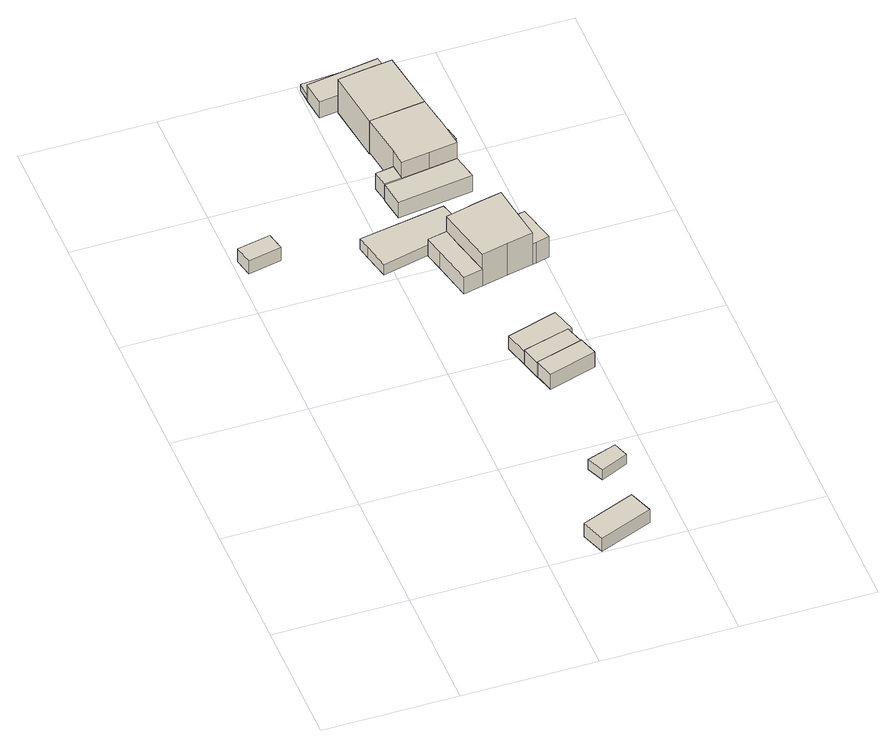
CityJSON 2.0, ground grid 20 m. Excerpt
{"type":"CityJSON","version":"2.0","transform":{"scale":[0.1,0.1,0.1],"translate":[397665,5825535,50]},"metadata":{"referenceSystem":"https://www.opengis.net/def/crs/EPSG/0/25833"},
"CityObjects":{
"building1":{"type":"Building","attributes":{"Gemeindeschluessel":"11000011","BezugspunktDach":"2200","function":"31001_1313","measuredHeight":2.4,"storeysAboveGround":1},"address":[{"country":"Germany","locality":"Berlin","thoroughfareNumber":"71 (1)","thoroughfareName":"Doberaner Straße"}],"geometry":[{"type":"Solid","lod":"1","boundaries":[[[[0,1,2,3]],[[4,5,6,7]],[[4,7,3,2]],[[5,4,2,1]],[[6,5,1,0]],[[7,6,0,3]]]]}]},
"building2":{"type":"Building","attributes":{"Gemeindeschluessel":"11000011","BezugspunktDach":"2200","function":"31001_2463","measuredHeight":2.42,"storeysAboveGround":1},"address":[{"country":"Germany","locality":"Berlin","thoroughfareNumber":"61 (1)","thoroughfareName":"Doberaner Straße"}],"geometry":[{"type":"Solid","lod":"1","boundaries":[[[[8,9,10,11]],[[12,13,14,15]],[[12,15,11,10]],[[13,12,10,9]],[[14,13,9,8]],[[15,14,8,11]]]]}]},
"building3":{"type":"Building","attributes":{"Gemeindeschluessel":"11000011","BezugspunktDach":"2200","function":"51009_1610","measuredHeight":2.68,"storeysAboveGround":0},"address":[{"country":"Germany","locality":"Berlin"}],"geometry":[{"type":"Solid","lod":"1","boundaries":[[[[16,17,18,19,20]],[[21,22,23,24,25]],[[21,25,20,19]],[[22,21,19,18]],[[23,22,18,17]],[[24,23,17,16]],[[25,24,16,20]]]]}]},
"building4":{"type":"Building","attributes":{"Gemeindeschluessel":"11000011","BezugspunktDach":"2200","function":"31001_2463","measuredHeight":1.88,"storeysAboveGround":1},"address":[{"country":"Germany","locality":"Berlin","thoroughfareNumber":"69 (1)","thoroughfareName":"Doberaner Straße"}],"geometry":[{"type":"Solid","lod":"1","boundaries":[[[[26,27,28,29,30,31,32,33]],[[34,35,36,37,38,39,40,41]],[[34,41,33,32]],[[35,34,32,31]],[[36,35,31,30]],[[37,36,30,29]],[[38,37,29,28]],[[39,38,28,27]],[[40,39,27,26]],[[41,40,26,33]]]]}]},
"building5":{"type":"Building","attributes":{"Gemeindeschluessel":"11000011","BezugspunktDach":"2200","function":"31001_2143","measuredHeight":3.5,"storeysAboveGround":1},"address":[{"country":"Germany","locality":"Berlin","thoroughfareNumber":"69 (2)","thoroughfareName":"Doberaner Straße"}],"geometry":[{"type":"Solid","lod":"1","boundaries":[[[[42,43,44,45,46,47]],[[48,49,50,51,52,53]],[[48,53,47,46]],[[49,48,46,45]],[[50,49,45,44]],[[51,50,44,43]],[[52,51,43,42]],[[53,52,42,47]]]]}]},
"building6":{"type":"Building","attributes":{"Gemeindeschluessel":"11000011","BezugspunktDach":"2200","function":"31001_2463","measuredHeight":2.85,"storeysAboveGround":1},"address":[{"country":"Germany","locality":"Berlin","thoroughfareNumber":"65 (4)","thoroughfareName":"Doberaner Straße"}],"geometry":[{"type":"Solid","lod":"1","boundaries":[[[[54,55,56,57]],[[58,59,60,61]],[[58,61,57,56]],[[59,58,56,55]],[[60,59,55,54]],[[61,60,54,57]]]]}]},
"building7":{"type":"Building","attributes":{"Gemeindeschluessel":"11000011","BezugspunktDach":"2200","function":"31001_2143","measuredHeight":3.08,"storeysAboveGround":1},"address":[{"country":"Germany","locality":"Berlin","thoroughfareNumber":"65 (2)","thoroughfareName":"Doberaner Straße"}],"geometry":[{"type":"Solid","lod":"1","boundaries":[[[[62,63,64,65]],[[66,67,68,69]],[[66,69,65,64]],[[67,66,64,63]],[[68,67,63,62]],[[69,68,62,65]]]]}]},
"building8":{"type":"Building","attributes":{"Gemeindeschluessel":"11000011","BezugspunktDach":"2200","function":"31001_2463","measuredHeight":2.39,"storeysAboveGround":1},"address":[{"country":"Germany","locality":"Berlin","thoroughfareNumber":"67 (1)","thoroughfareName":"Doberaner Straße"}],"geometry":[{"type":"Solid","lod":"1","boundaries":[[[[70,71,72,73,74]],[[75,76,66,69,77]],[[75,77,74,73]],[[76,75,73,72]],[[66,76,72,71]],[[69,66,71,70]],[[77,69,70,74]]]]}]},
"building9":{"type":"Building","attributes":{"Gemeindeschluessel":"11000011","BezugspunktDach":"2200","function":"51009_1610","measuredHeight":2.89,"storeysAboveGround":0},"address":[{"country":"Germany","locality":"Berlin"}],"geometry":[{"type":"Solid","lod":"1","boundaries":[[[[78,79,80,81]],[[82,83,84,85]],[[82,85,81,80]],[[83,82,80,79]],[[84,83,79,78]],[[85,84,78,81]]]]}]},
"building10":{"type":"Building","attributes":{"Gemeindeschluessel":"11000011","BezugspunktDach":"2200","function":"31001_2463","measuredHeight":2.85,"storeysAboveGround":1},"address":[{"country":"Germany","locality":"Berlin","thoroughfareNumber":"71 (2)","thoroughfareName":"Doberaner Straße"}],"geometry":[{"type":"Solid","lod":"1","boundaries":[[[[86,87,88,89,90]],[[91,92,93,94,95]],[[91,95,90,89]],[[92,91,89,88]],[[93,92,88,87]],[[94,93,87,86]],[[95,94,86,90]]]]}]},
"building11":{"type":"Building","attributes":{"Gemeindeschluessel":"11000011","function":"31001_1010"},"address":[{"country":"Germany","locality":"Berlin","thoroughfareNumber":"69","thoroughfareName":"Doberaner Straße"}],"children":["building11-1","building11-2"]},
"building11-1":{"type":"BuildingPart","attributes":{"BezugspunktDach":"2200","measuredHeight":8.06,"storeysAboveGround":1},"parents":["building11"],"geometry":[{"type":"MultiSurface","lod":"1","boundaries":[[[96,97,98,99,100,101,102,103]],[[104,105,106,107,108,109,50,48]],[[104,48,103,102]],[[105,104,102,101]],[[106,105,101,100]],[[107,106,100,99]],[[110,111,99,98]],[[109,108,98,97]],[[50,109,97,96]],[[48,50,96,103]],[[108,107,111,110]]]}]},
"building11-2":{"type":"BuildingPart","attributes":{"BezugspunktDach":"2200","measuredHeight":3.86,"storeysAboveGround":1},"parents":["building11"],"geometry":[{"type":"Solid","lod":"1","boundaries":[[[[110,112,113,114,111]],[[115,116,117,108,107]],[[115,107,111,114]],[[116,115,114,113]],[[117,116,113,112]],[[108,117,112,110]],[[107,108,110,111]]]]}]},
"building12":{"type":"Building","attributes":{"Gemeindeschluessel":"11000011","BezugspunktDach":"2200","function":"51009_1610","measuredHeight":1.06,"storeysAboveGround":0},"address":[{"country":"Germany","locality":"Berlin"}],"geometry":[{"type":"Solid","lod":"1","boundaries":[[[[118,119,120,121]],[[122,123,124,125]],[[122,125,121,120]],[[123,122,120,119]],[[124,123,119,118]],[[125,124,118,121]]]]}]},
"building13":{"type":"Building","attributes":{"Gemeindeschluessel":"11000011","BezugspunktDach":"2200","function":"31001_1010","measuredHeight":7.72,"storeysAboveGround":1},"address":[{"country":"Germany","locality":"Berlin","thoroughfareNumber":"71","thoroughfareName":"Doberaner Straße"}],"geometry":[{"type":"Solid","lod":"1","boundaries":[[[[126,127,128,129,130,131,132,133,134]],[[135,136,137,138,92,139,91,140,141]],[[135,141,134,133]],[[136,135,133,132]],[[137,136,132,131]],[[138,137,131,130]],[[92,138,130,129]],[[139,92,129,128]],[[91,139,128,127]],[[140,91,127,126]],[[141,140,126,134]]]]}]},
"building14":{"type":"Building","attributes":{"Gemeindeschluessel":"11000011","BezugspunktDach":"2200","function":"31001_2463","measuredHeight":3.04,"storeysAboveGround":1},"address":[{"country":"Germany","locality":"Berlin","thoroughfareNumber":"73 (1)","thoroughfareName":"Doberaner Straße"}],"geometry":[{"type":"Solid","lod":"1","boundaries":[[[[142,143,144,145,146,147]],[[148,149,150,151,152,153]],[[148,153,147,146]],[[149,148,146,145]],[[150,149,145,144]],[[151,150,144,143]],[[152,151,143,142]],[[153,152,142,147]]]]}]},
"building15":{"type":"Building","attributes":{"Gemeindeschluessel":"11000011","BezugspunktDach":"2200","function":"31001_1010","measuredHeight":8.09,"storeysAboveGround":1},"address":[{"country":"Germany","locality":"Berlin","thoroughfareNumber":"73","thoroughfareName":"Doberaner Straße"}],"geometry":[{"type":"Solid","lod":"1","boundaries":[[[[134,133,132,154,155,156]],[[157,158,159,160,161,162]],[[157,162,156,155]],[[158,157,155,154]],[[159,158,154,132]],[[160,159,132,133]],[[161,160,133,134]],[[162,161,134,156]]]]}]},
"building16":{"type":"Building","attributes":{"Gemeindeschluessel":"11000011","BezugspunktDach":"2200","function":"51009_1610","measuredHeight":2.49,"storeysAboveGround":0},"address":[{"country":"Germany","locality":"Berlin"}],"geometry":[{"type":"Solid","lod":"1","boundaries":[[[[163,164,165,166]],[[167,168,169,170]],[[167,170,166,165]],[[168,167,165,164]],[[169,168,164,163]],[[170,169,163,166]]]]}]}
},
"vertices":[
[14,677,26],[64,687,26],[58,715,26],[8,705,26],[58,715,2],[64,687,2],[14,677,2],[8,705,2],
[276,1,27],[356,32,27],[343,68,27],[263,37,27],[343,68,3],[356,32,3],[276,1,3],[263,37,3],
[323,129,25],[364,147,25],[360,158,25],[356,170,25],[312,155,25],[356,170,7],[360,158,7],[364,147,7],[323,129,7],[312,155,7],
[174,647,26],[183,608,26],[252,624,26],[281,630,26],[311,637,26],[302,674,26],[298,689,26],[170,667,26],[298,689,7],[302,674,7],[311,637,7],[281,630,7],[252,624,7],[183,608,7],[174,647,7],[170,667,7],
[259,595,37],[272,537,37],[301,543,37],[287,601,37],[281,630,37],[252,624,37],[281,630,6],[287,601,6],[301,543,6],[272,537,6],[259,595,6],[252,624,6],
[318,320,35],[389,341,35],[380,369,35],[310,349,35],[380,369,7],[389,341,7],[318,320,7],[310,349,7],
[310,349,33],[380,369,33],[371,398,33],[302,379,33],[371,398,6],[380,369,6],[310,349,6],[302,379,6],
[302,379,30],[371,398,30],[378,400,30],[367,437,30],[292,415,30],[367,437,6],[378,400,6],[292,415,6],
[233,744,39],[259,747,39],[256,772,39],[229,768,39],[256,772,10],[259,747,10],[233,744,10],[229,768,10],
[239,705,38],[351,720,38],[343,759,38],[259,747,38],[233,744,38],[259,747,9],[343,759,9],[351,720,9],[239,705,9],[233,744,9],
[301,543,65],[340,552,65],[379,560,65],[370,620,65],[366,649,65],[323,640,65],[311,637,65],[281,630,65],[311,637,6],[323,640,6],[366,649,6],[370,620,6],[379,560,6],[340,552,6],[379,560,44],[370,620,44],
[385,561,44],[405,566,44],[391,624,44],[391,624,6],[405,566,6],[385,561,6],
[202,964,20],[262,973,20],[261,990,20],[200,986,20],[261,990,9],[262,973,9],[202,964,9],[200,986,9],
[256,772,68],[259,747,68],[301,753,68],[343,759,68],[337,803,68],[334,818,68],[329,849,68],[288,844,68],[246,839,68],[288,844,9],[329,849,9],[334,818,9],[337,803,9],[301,753,9],[256,772,9],[246,839,9],
[206,927,38],[234,930,38],[315,941,38],[309,980,38],[262,973,38],[202,964,38],[262,973,8],[309,980,8],[315,941,8],[234,930,8],[206,927,8],[202,964,8],
[315,941,68],[274,936,68],[234,930,68],[274,936,6],[315,941,6],[329,849,6],[288,844,6],[246,839,6],[234,930,6],
[338,794,35],[356,798,35],[352,820,35],[334,818,35],[352,820,10],[356,798,10],[338,794,10],[334,818,10]
]}
